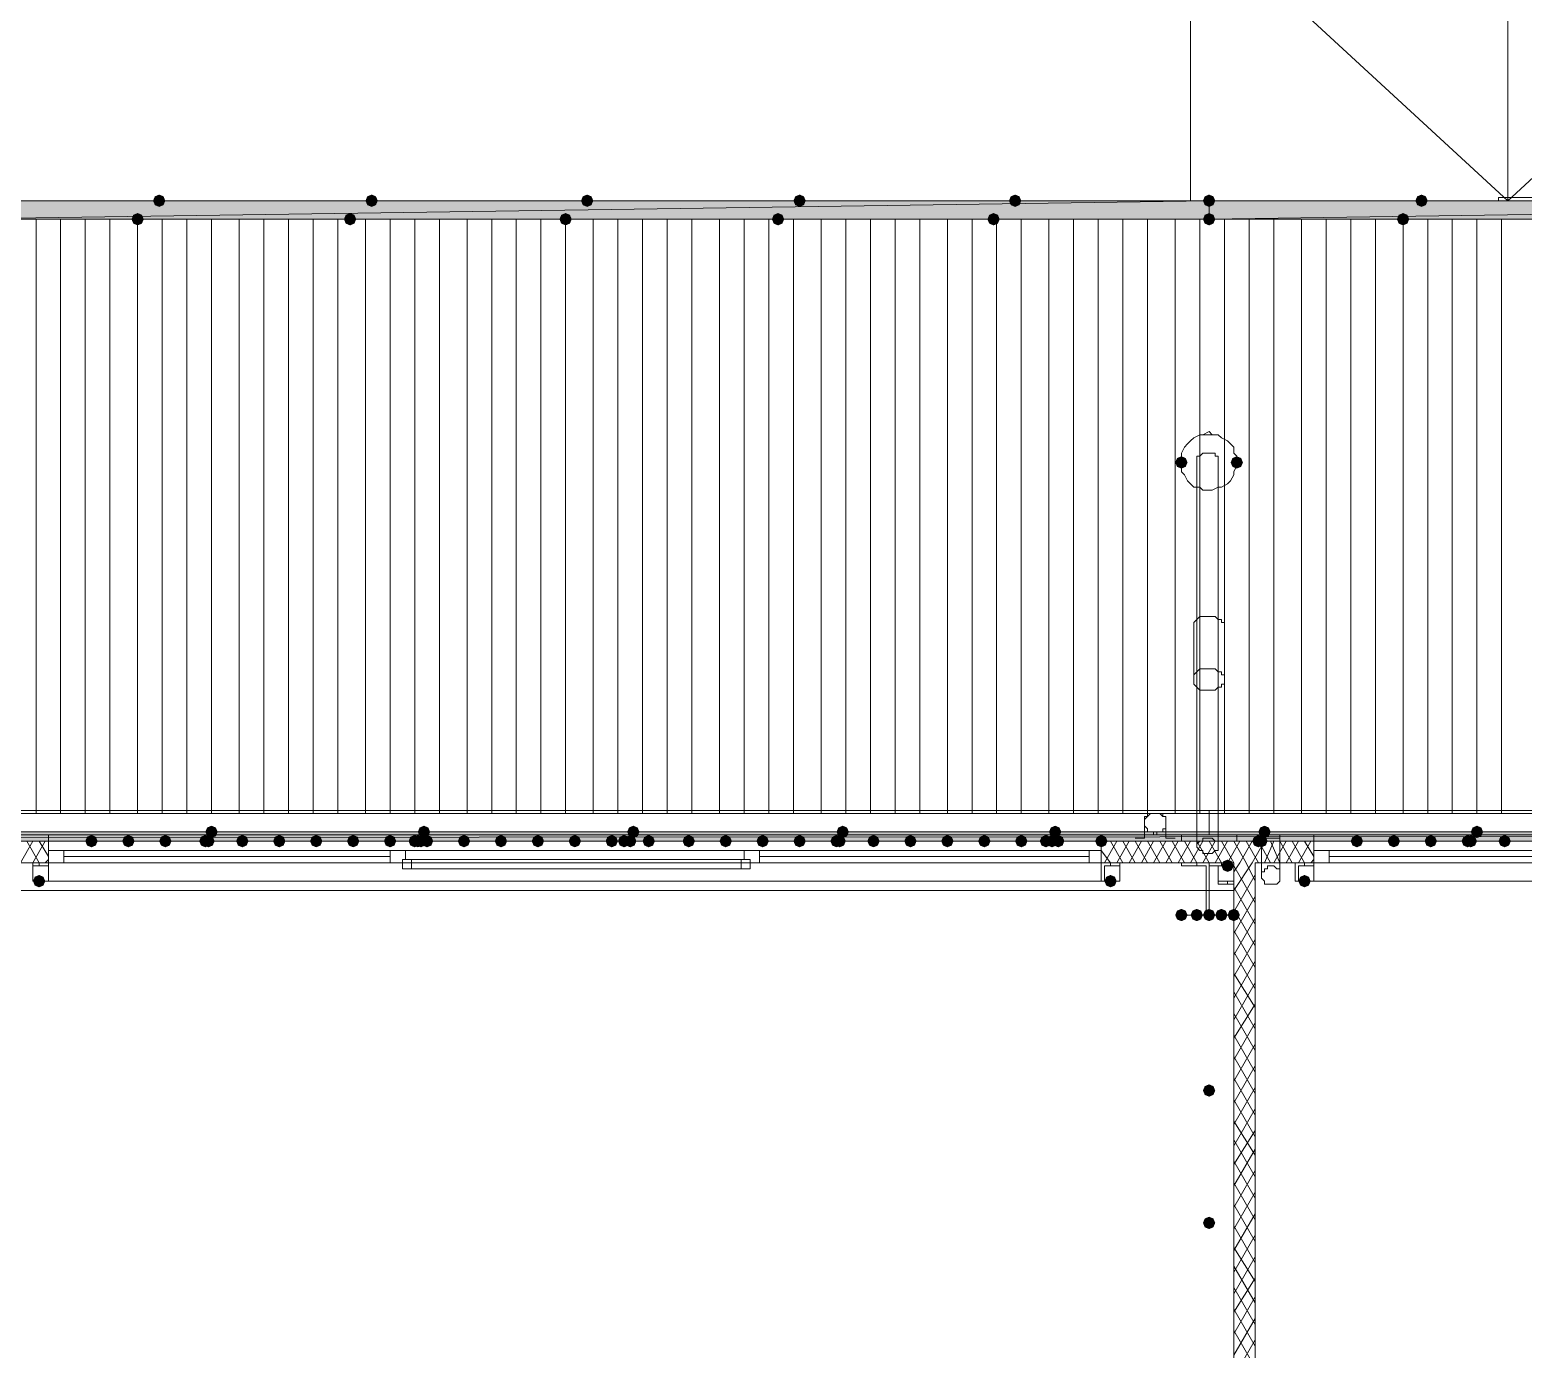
# Model space of a CAD drawing. Header units: millimetres. Extents: x 0 to 420, y 0 to 297.
# Drawn here: x 227.03 to 247.57, y 215.56 to 233.7 of the extents above; entities that cross this region are included whole.
import ezdxf

# ---------------------------------------------------------------- set-up
doc = ezdxf.new("R2010")
doc.units = ezdxf.units.MM

msp = doc.modelspace()

# ---------------------------------------------------------------- hatches: boundary and pattern name
for color, points in [(254, [(228.896333, 231.351667), (228.871462, 231.291871), (228.811667, 231.267), (228.751871, 231.291871), (228.727, 231.351667), (228.751871, 231.411462), (228.811667, 231.436333), (228.871462, 231.411463)]), (254, [(231.817333, 231.351667), (231.792463, 231.291871), (231.732667, 231.267), (231.672871, 231.291871), (231.648, 231.351667), (231.672871, 231.411462), (231.732667, 231.436333), (231.792462, 231.411463)]), (254, [(234.780667, 231.351667), (234.755796, 231.291871), (234.696, 231.267), (234.636204, 231.291871), (234.611333, 231.351667), (234.636204, 231.411462), (234.696, 231.436333), (234.755796, 231.411463)]), (254, [(237.701667, 231.351667), (237.676796, 231.291871), (237.617, 231.267), (237.557204, 231.291871), (237.532333, 231.351667), (237.557204, 231.411462), (237.617, 231.436333), (237.676796, 231.411463)]), (254, [(240.665, 231.351667), (240.640129, 231.291871), (240.580333, 231.267), (240.520538, 231.291871), (240.495667, 231.351667), (240.520537, 231.411462), (240.580333, 231.436333), (240.640129, 231.411463)]), (254, [(243.332, 231.351667), (243.307129, 231.291871), (243.247333, 231.267), (243.187537, 231.291871), (243.162667, 231.351667), (243.187537, 231.411462), (243.247333, 231.436333), (243.307129, 231.411463)]), (254, [(246.253, 231.351667), (246.228129, 231.291871), (246.168333, 231.267), (246.108538, 231.291871), (246.083667, 231.351667), (246.108537, 231.411462), (246.168333, 231.436333), (246.228129, 231.411463)]), (254, [(228.6, 231.097667), (228.575129, 231.037871), (228.515333, 231.013), (228.455537, 231.037871), (228.430667, 231.097667), (228.455537, 231.157462), (228.515333, 231.182333), (228.575129, 231.157463)]), (254, [(231.521, 231.097667), (231.496129, 231.037871), (231.436333, 231.013), (231.376538, 231.037871), (231.351667, 231.097667), (231.376537, 231.157462), (231.436333, 231.182333), (231.496129, 231.157463)]), (254, [(234.484333, 231.097667), (234.459463, 231.037871), (234.399667, 231.013), (234.339871, 231.037871), (234.315, 231.097667), (234.339871, 231.157462), (234.399667, 231.182333), (234.459462, 231.157463)]), (254, [(237.405333, 231.097667), (237.380462, 231.037871), (237.320667, 231.013), (237.260871, 231.037871), (237.236, 231.097667), (237.260871, 231.157462), (237.320667, 231.182333), (237.380462, 231.157463)]), (254, [(240.368667, 231.097667), (240.343796, 231.037871), (240.284, 231.013), (240.224204, 231.037871), (240.199333, 231.097667), (240.224204, 231.157462), (240.284, 231.182333), (240.343796, 231.157463)]), (254, [(243.332, 231.097667), (243.307129, 231.037871), (243.247333, 231.013), (243.187537, 231.037871), (243.162667, 231.097667), (243.187537, 231.157462), (243.247333, 231.182333), (243.307129, 231.157463)]), (254, [(245.999, 231.097667), (245.974129, 231.037871), (245.914333, 231.013), (245.854537, 231.037871), (245.829667, 231.097667), (245.854537, 231.157462), (245.914333, 231.182333), (245.974129, 231.157463)]), (7, [(242.951, 227.753333), (242.926129, 227.693537), (242.866333, 227.668667), (242.806538, 227.693537), (242.781667, 227.753333), (242.806537, 227.813129), (242.866333, 227.838), (242.926129, 227.813129)]), (7, [(243.713, 227.753333), (243.688129, 227.693537), (243.628333, 227.668667), (243.568537, 227.693537), (243.543667, 227.753333), (243.568537, 227.813129), (243.628333, 227.838), (243.688129, 227.813129)]), (7, [(227.965, 222.546333), (227.940129, 222.486537), (227.880333, 222.461667), (227.820538, 222.486537), (227.795667, 222.546333), (227.820537, 222.606129), (227.880333, 222.631), (227.940129, 222.606129)]), (7, [(228.473, 222.546333), (228.448129, 222.486537), (228.388333, 222.461667), (228.328537, 222.486537), (228.303667, 222.546333), (228.328537, 222.606129), (228.388333, 222.631), (228.448129, 222.606129)]), (7, [(228.981, 222.546333), (228.956129, 222.486537), (228.896333, 222.461667), (228.836538, 222.486537), (228.811667, 222.546333), (228.836537, 222.606129), (228.896333, 222.631), (228.956129, 222.606129)]), (254, [(229.531333, 222.546333), (229.506463, 222.486537), (229.446667, 222.461667), (229.386871, 222.486537), (229.362, 222.546333), (229.386871, 222.606129), (229.446667, 222.631), (229.506462, 222.606129)]), (7, [(229.531333, 222.546333), (229.506463, 222.486537), (229.446667, 222.461667), (229.386871, 222.486537), (229.362, 222.546333), (229.386871, 222.606129), (229.446667, 222.631), (229.506462, 222.606129)]), (254, [(229.573667, 222.546333), (229.548796, 222.486537), (229.489, 222.461667), (229.429204, 222.486537), (229.404333, 222.546333), (229.429204, 222.606129), (229.489, 222.631), (229.548796, 222.606129)]), (254, [(229.573667, 222.546333), (229.548796, 222.486537), (229.489, 222.461667), (229.429204, 222.486537), (229.404333, 222.546333), (229.429204, 222.606129), (229.489, 222.631), (229.548796, 222.606129)]), (254, [(229.616, 222.673333), (229.591129, 222.613537), (229.531333, 222.588667), (229.471538, 222.613537), (229.446667, 222.673333), (229.471537, 222.733129), (229.531333, 222.758), (229.591129, 222.733129)]), (7, [(230.039333, 222.546333), (230.014462, 222.486537), (229.954667, 222.461667), (229.894871, 222.486537), (229.87, 222.546333), (229.894871, 222.606129), (229.954667, 222.631), (230.014462, 222.606129)]), (7, [(230.547333, 222.546333), (230.522462, 222.486537), (230.462667, 222.461667), (230.402871, 222.486537), (230.378, 222.546333), (230.402871, 222.606129), (230.462667, 222.631), (230.522462, 222.606129)]), (7, [(231.055333, 222.546333), (231.030462, 222.486537), (230.970667, 222.461667), (230.910871, 222.486537), (230.886, 222.546333), (230.910871, 222.606129), (230.970667, 222.631), (231.030462, 222.606129)]), (7, [(231.563333, 222.546333), (231.538462, 222.486537), (231.478667, 222.461667), (231.418871, 222.486537), (231.394, 222.546333), (231.418871, 222.606129), (231.478667, 222.631), (231.538462, 222.606129)]), (7, [(232.071333, 222.546333), (232.046462, 222.486537), (231.986667, 222.461667), (231.926871, 222.486537), (231.902, 222.546333), (231.926871, 222.606129), (231.986667, 222.631), (232.046462, 222.606129)]), (254, [(232.41, 222.546333), (232.385129, 222.486537), (232.325333, 222.461667), (232.265537, 222.486537), (232.240667, 222.546333), (232.265537, 222.606129), (232.325333, 222.631), (232.385129, 222.606129)]), (254, [(232.452333, 222.546333), (232.427462, 222.486537), (232.367667, 222.461667), (232.307871, 222.486537), (232.283, 222.546333), (232.307871, 222.606129), (232.367667, 222.631), (232.427462, 222.606129)]), (254, [(232.494667, 222.546333), (232.469796, 222.486537), (232.41, 222.461667), (232.350204, 222.486537), (232.325333, 222.546333), (232.350204, 222.606129), (232.41, 222.631), (232.469796, 222.606129)]), (254, [(232.537, 222.673333), (232.512129, 222.613537), (232.452333, 222.588667), (232.392538, 222.613537), (232.367667, 222.673333), (232.392537, 222.733129), (232.452333, 222.758), (232.512129, 222.733129)]), (7, [(232.579333, 222.546333), (232.554463, 222.486537), (232.494667, 222.461667), (232.434871, 222.486537), (232.41, 222.546333), (232.434871, 222.606129), (232.494667, 222.631), (232.554462, 222.606129)]), (7, [(233.087333, 222.546333), (233.062462, 222.486537), (233.002667, 222.461667), (232.942871, 222.486537), (232.918, 222.546333), (232.942871, 222.606129), (233.002667, 222.631), (233.062462, 222.606129)]), (7, [(233.595333, 222.546333), (233.570462, 222.486537), (233.510667, 222.461667), (233.450871, 222.486537), (233.426, 222.546333), (233.450871, 222.606129), (233.510667, 222.631), (233.570462, 222.606129)]), (7, [(234.103333, 222.546333), (234.078463, 222.486537), (234.018667, 222.461667), (233.958871, 222.486537), (233.934, 222.546333), (233.958871, 222.606129), (234.018667, 222.631), (234.078462, 222.606129)]), (7, [(234.611333, 222.546333), (234.586462, 222.486537), (234.526667, 222.461667), (234.466871, 222.486537), (234.442, 222.546333), (234.466871, 222.606129), (234.526667, 222.631), (234.586462, 222.606129)]), (7, [(235.119333, 222.546333), (235.094462, 222.486537), (235.034667, 222.461667), (234.974871, 222.486537), (234.95, 222.546333), (234.974871, 222.606129), (235.034667, 222.631), (235.094462, 222.606129)]), (254, [(235.288667, 222.546333), (235.263796, 222.486537), (235.204, 222.461667), (235.144204, 222.486537), (235.119333, 222.546333), (235.144204, 222.606129), (235.204, 222.631), (235.263796, 222.606129)]), (254, [(235.373333, 222.546333), (235.348462, 222.486537), (235.288667, 222.461667), (235.228871, 222.486537), (235.204, 222.546333), (235.228871, 222.606129), (235.288667, 222.631), (235.348462, 222.606129)]), (254, [(235.373333, 222.546333), (235.348462, 222.486537), (235.288667, 222.461667), (235.228871, 222.486537), (235.204, 222.546333), (235.228871, 222.606129), (235.288667, 222.631), (235.348462, 222.606129)]), (254, [(235.415667, 222.673333), (235.390796, 222.613537), (235.331, 222.588667), (235.271204, 222.613537), (235.246333, 222.673333), (235.271204, 222.733129), (235.331, 222.758), (235.390796, 222.733129)]), (7, [(235.627333, 222.546333), (235.602463, 222.486537), (235.542667, 222.461667), (235.482871, 222.486537), (235.458, 222.546333), (235.482871, 222.606129), (235.542667, 222.631), (235.602462, 222.606129)]), (7, [(236.177667, 222.546333), (236.152796, 222.486537), (236.093, 222.461667), (236.033204, 222.486537), (236.008333, 222.546333), (236.033204, 222.606129), (236.093, 222.631), (236.152796, 222.606129)]), (7, [(236.685667, 222.546333), (236.660796, 222.486537), (236.601, 222.461667), (236.541204, 222.486537), (236.516333, 222.546333), (236.541204, 222.606129), (236.601, 222.631), (236.660796, 222.606129)]), (7, [(237.193667, 222.546333), (237.168796, 222.486537), (237.109, 222.461667), (237.049204, 222.486537), (237.024333, 222.546333), (237.049204, 222.606129), (237.109, 222.631), (237.168796, 222.606129)]), (7, [(237.701667, 222.546333), (237.676796, 222.486537), (237.617, 222.461667), (237.557204, 222.486537), (237.532333, 222.546333), (237.557204, 222.606129), (237.617, 222.631), (237.676796, 222.606129)]), (254, [(238.209667, 222.546333), (238.184796, 222.486537), (238.125, 222.461667), (238.065204, 222.486537), (238.040333, 222.546333), (238.065204, 222.606129), (238.125, 222.631), (238.184796, 222.606129)]), (7, [(238.209667, 222.546333), (238.184796, 222.486537), (238.125, 222.461667), (238.065204, 222.486537), (238.040333, 222.546333), (238.065204, 222.606129), (238.125, 222.631), (238.184796, 222.606129)]), (254, [(238.252, 222.546333), (238.227129, 222.486537), (238.167333, 222.461667), (238.107537, 222.486537), (238.082667, 222.546333), (238.107537, 222.606129), (238.167333, 222.631), (238.227129, 222.606129)]), (254, [(238.252, 222.546333), (238.227129, 222.486537), (238.167333, 222.461667), (238.107537, 222.486537), (238.082667, 222.546333), (238.107537, 222.606129), (238.167333, 222.631), (238.227129, 222.606129)]), (254, [(238.294333, 222.673333), (238.269463, 222.613537), (238.209667, 222.588667), (238.149871, 222.613537), (238.125, 222.673333), (238.149871, 222.733129), (238.209667, 222.758), (238.269462, 222.733129)]), (7, [(238.717667, 222.546333), (238.692796, 222.486537), (238.633, 222.461667), (238.573204, 222.486537), (238.548333, 222.546333), (238.573204, 222.606129), (238.633, 222.631), (238.692796, 222.606129)]), (7, [(239.225667, 222.546333), (239.200796, 222.486537), (239.141, 222.461667), (239.081204, 222.486537), (239.056333, 222.546333), (239.081204, 222.606129), (239.141, 222.631), (239.200796, 222.606129)]), (7, [(239.733667, 222.546333), (239.708796, 222.486537), (239.649, 222.461667), (239.589204, 222.486537), (239.564333, 222.546333), (239.589204, 222.606129), (239.649, 222.631), (239.708796, 222.606129)]), (7, [(240.241667, 222.546333), (240.216796, 222.486537), (240.157, 222.461667), (240.097204, 222.486537), (240.072333, 222.546333), (240.097204, 222.606129), (240.157, 222.631), (240.216796, 222.606129)]), (7, [(240.749667, 222.546333), (240.724796, 222.486537), (240.665, 222.461667), (240.605204, 222.486537), (240.580333, 222.546333), (240.605204, 222.606129), (240.665, 222.631), (240.724796, 222.606129)]), (254, [(241.088333, 222.546333), (241.063462, 222.486537), (241.003667, 222.461667), (240.943871, 222.486537), (240.919, 222.546333), (240.943871, 222.606129), (241.003667, 222.631), (241.063462, 222.606129)]), (254, [(241.173, 222.546333), (241.148129, 222.486537), (241.088333, 222.461667), (241.028538, 222.486537), (241.003667, 222.546333), (241.028537, 222.606129), (241.088333, 222.631), (241.148129, 222.606129)]), (254, [(241.173, 222.546333), (241.148129, 222.486537), (241.088333, 222.461667), (241.028538, 222.486537), (241.003667, 222.546333), (241.028537, 222.606129), (241.088333, 222.631), (241.148129, 222.606129)]), (254, [(241.215333, 222.673333), (241.190462, 222.613537), (241.130667, 222.588667), (241.070871, 222.613537), (241.046, 222.673333), (241.070871, 222.733129), (241.130667, 222.758), (241.190462, 222.733129)]), (7, [(241.257667, 222.546333), (241.232796, 222.486537), (241.173, 222.461667), (241.113204, 222.486537), (241.088333, 222.546333), (241.113204, 222.606129), (241.173, 222.631), (241.232796, 222.606129)]), (7, [(241.850333, 222.546333), (241.825462, 222.486537), (241.765667, 222.461667), (241.705871, 222.486537), (241.681, 222.546333), (241.705871, 222.606129), (241.765667, 222.631), (241.825462, 222.606129)]), (254, [(244.009333, 222.546333), (243.984463, 222.486537), (243.924667, 222.461667), (243.864871, 222.486537), (243.84, 222.546333), (243.864871, 222.606129), (243.924667, 222.631), (243.984462, 222.606129)]), (254, [(244.051667, 222.546333), (244.026796, 222.486537), (243.967, 222.461667), (243.907204, 222.486537), (243.882333, 222.546333), (243.907204, 222.606129), (243.967, 222.631), (244.026796, 222.606129)]), (254, [(244.051667, 222.546333), (244.026796, 222.486537), (243.967, 222.461667), (243.907204, 222.486537), (243.882333, 222.546333), (243.907204, 222.606129), (243.967, 222.631), (244.026796, 222.606129)]), (254, [(244.094, 222.673333), (244.069129, 222.613537), (244.009333, 222.588667), (243.949538, 222.613537), (243.924667, 222.673333), (243.949537, 222.733129), (244.009333, 222.758), (244.069129, 222.733129)]), (7, [(245.364, 222.546333), (245.339129, 222.486537), (245.279333, 222.461667), (245.219538, 222.486537), (245.194667, 222.546333), (245.219537, 222.606129), (245.279333, 222.631), (245.339129, 222.606129)]), (7, [(245.872, 222.546333), (245.847129, 222.486537), (245.787333, 222.461667), (245.727537, 222.486537), (245.702667, 222.546333), (245.727537, 222.606129), (245.787333, 222.631), (245.847129, 222.606129)]), (7, [(246.38, 222.546333), (246.355129, 222.486537), (246.295333, 222.461667), (246.235538, 222.486537), (246.210667, 222.546333), (246.235537, 222.606129), (246.295333, 222.631), (246.355129, 222.606129)]), (254, [(246.888, 222.546333), (246.863129, 222.486537), (246.803333, 222.461667), (246.743538, 222.486537), (246.718667, 222.546333), (246.743537, 222.606129), (246.803333, 222.631), (246.863129, 222.606129)]), (7, [(246.888, 222.546333), (246.863129, 222.486537), (246.803333, 222.461667), (246.743538, 222.486537), (246.718667, 222.546333), (246.743537, 222.606129), (246.803333, 222.631), (246.863129, 222.606129)]), (254, [(246.930333, 222.546333), (246.905462, 222.486537), (246.845667, 222.461667), (246.785871, 222.486537), (246.761, 222.546333), (246.785871, 222.606129), (246.845667, 222.631), (246.905462, 222.606129)]), (254, [(246.930333, 222.546333), (246.905462, 222.486537), (246.845667, 222.461667), (246.785871, 222.486537), (246.761, 222.546333), (246.785871, 222.606129), (246.845667, 222.631), (246.905462, 222.606129)]), (254, [(247.015, 222.673333), (246.990129, 222.613537), (246.930333, 222.588667), (246.870538, 222.613537), (246.845667, 222.673333), (246.870537, 222.733129), (246.930333, 222.758), (246.990129, 222.733129)]), (7, [(247.396, 222.546333), (247.371129, 222.486537), (247.311333, 222.461667), (247.251538, 222.486537), (247.226667, 222.546333), (247.251537, 222.606129), (247.311333, 222.631), (247.371129, 222.606129)]), (7, [(243.586, 222.207667), (243.561129, 222.147871), (243.501333, 222.123), (243.441538, 222.147871), (243.416667, 222.207667), (243.441537, 222.267462), (243.501333, 222.292333), (243.561129, 222.267463)]), (7, [(227.245333, 221.996), (227.220462, 221.936204), (227.160667, 221.911333), (227.100871, 221.936204), (227.076, 221.996), (227.100871, 222.055796), (227.160667, 222.080667), (227.220462, 222.055796)]), (7, [(241.977333, 221.996), (241.952462, 221.936204), (241.892667, 221.911333), (241.832871, 221.936204), (241.808, 221.996), (241.832871, 222.055796), (241.892667, 222.080667), (241.952462, 222.055796)]), (7, [(244.644333, 221.996), (244.619463, 221.936204), (244.559667, 221.911333), (244.499871, 221.936204), (244.475, 221.996), (244.499871, 222.055796), (244.559667, 222.080667), (244.619462, 222.055796)]), (7, [(242.951, 221.530333), (242.926129, 221.470537), (242.866333, 221.445667), (242.806538, 221.470537), (242.781667, 221.530333), (242.806537, 221.590129), (242.866333, 221.615), (242.926129, 221.590129)]), (7, [(243.162667, 221.530333), (243.137796, 221.470537), (243.078, 221.445667), (243.018204, 221.470537), (242.993333, 221.530333), (243.018204, 221.590129), (243.078, 221.615), (243.137796, 221.590129)]), (7, [(243.332, 221.530333), (243.307129, 221.470537), (243.247333, 221.445667), (243.187537, 221.470537), (243.162667, 221.530333), (243.187537, 221.590129), (243.247333, 221.615), (243.307129, 221.590129)]), (7, [(243.501333, 221.530333), (243.476462, 221.470537), (243.416667, 221.445667), (243.356871, 221.470537), (243.332, 221.530333), (243.356871, 221.590129), (243.416667, 221.615), (243.476462, 221.590129)]), (7, [(243.670667, 221.530333), (243.645796, 221.470537), (243.586, 221.445667), (243.526204, 221.470537), (243.501333, 221.530333), (243.526204, 221.590129), (243.586, 221.615), (243.645796, 221.590129)]), (7, [(243.332, 219.117333), (243.307129, 219.057537), (243.247333, 219.032667), (243.187537, 219.057537), (243.162667, 219.117333), (243.187537, 219.177129), (243.247333, 219.202), (243.307129, 219.177129)]), (7, [(243.332, 217.297), (243.307129, 217.237204), (243.247333, 217.212333), (243.187537, 217.237204), (243.162667, 217.297), (243.187537, 217.356796), (243.247333, 217.381667), (243.307129, 217.356796)])]:
    msp.add_hatch(color=color).paths.add_polyline_path(points, flags=0)
h = msp.add_hatch(color=7)
h.paths.add_polyline_path([(243.247333, 231.097667), (225.848333, 231.097667), (243.247333, 231.351667)], flags=0)
h.paths.add_polyline_path([(225.848333, 231.097667), (243.247333, 231.351667), (225.848333, 231.351667)], flags=0)
h = msp.add_hatch(color=7)
h.paths.add_polyline_path([(260.604, 231.097667), (243.247333, 231.097667), (260.604, 231.351667)], flags=0)
h.paths.add_polyline_path([(243.247333, 231.097667), (260.604, 231.351667), (243.247333, 231.351667)], flags=0)
h = msp.add_hatch(color=7)
h.paths.add_polyline_path([(120.904, 222.673333), (382.947333, 222.673333), (120.904, 222.546333)], flags=0)
h.paths.add_polyline_path([(382.947333, 222.673333), (120.904, 222.546333), (382.947333, 222.546333)], flags=0)

# ---------------------------------------------------------------- linework, layer by layer
at = {"color": 7, "lineweight": 0}
for points in [[(251.714, 257.471333), (251.714, 231.351667), (242.993333, 231.351667), (242.993333, 257.471333)], [(247.353667, 257.471333), (247.353667, 231.351667), (251.714, 235.373333)], [(247.353667, 231.351667), (242.993333, 235.373333)], [(247.226667, 231.351667), (247.226667, 231.394), (256.624667, 231.394)], [(243.247333, 231.351667), (225.848333, 231.351667)], [(232.240667, 231.351667), (236.812667, 231.351667)], [(260.604, 231.351667), (243.247333, 231.351667)], [(242.866333, 227.753333), (242.866333, 227.838), (242.866333, 227.880333), (242.908667, 227.965), (242.951, 228.007333), (242.993333, 228.049667), (243.035667, 228.092), (243.120333, 228.134333), (243.162667, 228.134333), (243.247333, 228.176667), (243.289667, 228.134333), (243.374333, 228.134333), (243.416667, 228.092), (243.501333, 228.049667), (243.543667, 228.007333), (243.586, 227.965), (243.586, 227.880333), (243.628333, 227.838), (243.628333, 227.753333)], [(243.374333, 227.795667), (243.374333, 227.838), (243.332, 227.838), (243.332, 227.880333), (243.289667, 227.880333), (243.247333, 227.880333), (243.205, 227.880333), (243.162667, 227.880333), (243.120333, 227.838), (243.078, 227.838), (243.078, 227.795667)], [(243.078, 227.795667), (243.078, 222.504)], [(243.374333, 227.795667), (243.374333, 222.504)], [(243.035667, 225.467333), (243.035667, 225.509667), (243.035667, 225.552), (243.078, 225.594333), (243.120333, 225.636667), (243.162667, 225.636667), (243.205, 225.636667), (243.247333, 225.636667), (243.289667, 225.636667), (243.332, 225.636667), (243.374333, 225.594333), (243.416667, 225.594333), (243.416667, 225.552), (243.459, 225.552), (243.459, 225.509667), (243.459, 225.467333)], [(243.035667, 225.467333), (243.035667, 224.747667)], [(243.459, 225.467333), (243.459, 224.747667)], [(227.287667, 222.546333), (227.287667, 222.631), (241.765667, 222.631), (241.765667, 222.546333)], [(243.628333, 222.631), (243.586, 222.631), (243.543667, 222.631), (243.501333, 222.631), (243.416667, 222.631), (243.374333, 222.631), (243.289667, 222.631), (243.247333, 222.631), (243.162667, 222.631), (243.120333, 222.631), (243.035667, 222.631), (242.993333, 222.631), (242.951, 222.631), (242.908667, 222.631), (242.866333, 222.631)], [(243.628333, 222.631), (243.628333, 222.546333), (243.586, 222.546333), (243.543667, 222.546333), (243.501333, 222.546333), (243.416667, 222.546333), (243.374333, 222.546333), (243.289667, 222.546333), (243.247333, 222.546333), (243.162667, 222.546333), (243.120333, 222.546333), (243.035667, 222.546333), (242.993333, 222.546333), (242.951, 222.546333), (242.908667, 222.546333), (242.866333, 222.546333), (242.866333, 222.631)], [(243.967, 222.631), (243.967, 222.080667)], [(244.221, 222.080667), (244.221, 222.631)], [(244.686667, 222.546333), (244.686667, 222.631), (259.164667, 222.631), (259.164667, 222.546333)], [(120.904, 222.546333), (382.947333, 222.546333), (120.904, 222.546333), (382.947333, 222.546333)], [(120.904, 222.546333), (382.947333, 222.546333)], [(120.904, 222.546333), (382.947333, 222.546333)], [(227.287667, 222.546333), (224.409, 222.546333)], [(226.906667, 222.25), (227.076, 222.546333)], [(227.160667, 222.25), (226.991333, 222.546333)], [(227.076, 222.25), (227.245333, 222.546333)], [(227.287667, 222.334667), (227.160667, 222.546333)], [(227.287667, 222.546333), (227.287667, 222.419333), (227.287667, 222.25)], [(227.287667, 222.546333), (227.287667, 222.419333)], [(227.287667, 222.25), (227.499333, 222.25), (227.499333, 222.419333), (227.287667, 222.419333)], [(231.986667, 222.419333), (227.499333, 222.419333)], [(232.113667, 222.419333), (231.986667, 222.419333), (231.986667, 222.25), (232.113667, 222.25)], [(232.113667, 222.25), (232.156, 222.25), (232.156, 222.292333), (232.198333, 222.292333), (232.198333, 222.419333), (232.113667, 222.419333)], [(236.855, 222.419333), (232.198333, 222.419333)], [(236.982, 222.419333), (236.855, 222.419333), (236.855, 222.292333), (236.939667, 222.292333), (236.939667, 222.25), (236.982, 222.25)], [(236.982, 222.25), (237.066667, 222.25), (237.066667, 222.419333), (236.982, 222.419333)], [(241.596333, 222.419333), (237.066667, 222.419333)], [(241.765667, 222.419333), (241.596333, 222.419333), (241.596333, 222.25), (241.765667, 222.25)], [(241.765667, 222.461667), (241.808, 222.546333)], [(241.765667, 222.546333), (241.765667, 222.419333), (241.765667, 222.25)], [(241.765667, 222.546333), (241.765667, 222.419333)], [(244.686667, 222.546333), (241.765667, 222.546333)], [(241.892667, 222.25), (241.765667, 222.419333)], [(241.808, 222.25), (241.977333, 222.546333)], [(242.062, 222.25), (241.892667, 222.546333)], [(241.977333, 222.25), (242.146667, 222.546333)], [(242.231333, 222.25), (242.062, 222.546333)], [(242.146667, 222.25), (242.316, 222.546333)], [(242.400667, 222.25), (242.231333, 222.546333)], [(242.316, 222.25), (242.485333, 222.546333)], [(242.57, 222.25), (242.400667, 222.546333)], [(242.485333, 222.25), (242.654667, 222.546333)], [(242.739333, 222.25), (242.57, 222.546333)], [(242.654667, 222.25), (242.824, 222.546333)], [(242.908667, 222.25), (242.739333, 222.546333)], [(242.824, 222.25), (242.993333, 222.546333)], [(243.078, 222.25), (242.908667, 222.546333)], [(242.993333, 222.25), (243.162667, 222.546333)], [(243.247333, 222.25), (243.078, 222.546333)], [(243.162667, 222.25), (243.332, 222.546333)], [(243.416667, 222.25), (243.247333, 222.546333)], [(243.332, 222.25), (243.501333, 222.546333)], [(243.586, 222.25), (243.416667, 222.546333)], [(243.501333, 222.25), (243.670667, 222.546333)], [(243.755333, 222.25), (243.586, 222.546333)], [(243.670667, 222.25), (243.84, 222.546333)], [(243.924667, 222.25), (243.755333, 222.546333)], [(243.84, 222.25), (244.009333, 222.546333)], [(244.094, 222.25), (243.924667, 222.546333)], [(244.009333, 222.25), (244.136333, 222.546333)], [(244.221, 222.25), (244.094, 222.546333)], [(244.136333, 222.25), (244.305667, 222.546333)], [(244.390333, 222.25), (244.221, 222.546333)], [(244.305667, 222.25), (244.475, 222.546333)], [(244.559667, 222.25), (244.390333, 222.546333)], [(244.475, 222.25), (244.644333, 222.546333)], [(244.686667, 222.334667), (244.559667, 222.546333)], [(244.686667, 222.546333), (244.686667, 222.419333), (244.686667, 222.25)], [(244.686667, 222.546333), (244.686667, 222.419333)], [(244.686667, 222.25), (244.898333, 222.25), (244.898333, 222.419333), (244.686667, 222.419333)], [(249.428, 222.419333), (244.898333, 222.419333)], [(224.409, 222.25), (227.287667, 222.25)], [(227.160667, 222.25), (227.160667, 222.207667)], [(227.245333, 222.25), (227.287667, 222.292333)], [(234.526667, 222.25), (227.287667, 222.25), (227.287667, 222.123)], [(234.526667, 222.25), (227.287667, 222.25), (227.287667, 222.123)], [(227.287667, 222.25), (241.765667, 222.25)], [(227.499333, 222.334667), (231.986667, 222.334667)], [(227.499333, 222.25), (231.986667, 222.25)], [(236.812667, 222.292333), (232.283, 222.292333)], [(232.283, 222.25), (236.812667, 222.25)], [(232.283, 222.165333), (236.812667, 222.165333)], [(232.283, 222.165333), (236.812667, 222.165333)], [(241.765667, 222.123), (241.765667, 222.25), (234.526667, 222.25)], [(241.765667, 222.123), (241.765667, 222.25), (234.526667, 222.25)], [(237.066667, 222.334667), (241.596333, 222.334667)], [(237.066667, 222.25), (241.596333, 222.25)], [(241.765667, 222.25), (243.586, 222.25)], [(241.892667, 222.25), (241.892667, 222.207667)], [(242.866333, 222.207667), (242.866333, 222.25)], [(243.078, 222.207667), (243.078, 222.25)], [(243.247333, 221.530333), (243.247333, 222.25)], [(243.416667, 222.207667), (243.416667, 222.25)], [(243.586, 222.123), (243.670667, 222.25)], [(243.586, 221.869), (243.84, 222.25)], [(243.586, 222.207667), (243.586, 222.25)], [(243.586, 222.25), (243.586, 204.131333)], [(243.882333, 221.699667), (243.586, 222.207667)], [(243.882333, 221.996), (243.755333, 222.25)], [(243.882333, 191.219667), (243.882333, 222.25)], [(243.882333, 222.25), (244.686667, 222.25)], [(244.559667, 222.25), (244.559667, 222.207667)], [(244.644333, 222.25), (244.686667, 222.292333)], [(251.925667, 222.25), (244.686667, 222.25), (244.686667, 222.123)], [(251.925667, 222.25), (244.686667, 222.25), (244.686667, 222.123)], [(244.686667, 222.25), (259.164667, 222.25)], [(244.898333, 222.334667), (249.428, 222.334667)], [(244.898333, 222.25), (249.428, 222.25)], [(227.287667, 222.123), (227.287667, 221.996), (234.526667, 221.996)], [(227.287667, 222.123), (227.287667, 221.996), (234.526667, 221.996)], [(234.526667, 221.996), (241.765667, 221.996), (241.765667, 222.123)], [(234.526667, 221.996), (241.765667, 221.996), (241.765667, 222.123)], [(243.501333, 221.996), (243.501333, 221.953667)], [(243.586, 221.572667), (243.882333, 222.080667)], [(244.686667, 222.123), (244.686667, 221.996), (251.925667, 221.996)], [(244.686667, 222.123), (244.686667, 221.996), (251.925667, 221.996)], [(243.882333, 221.403333), (243.586, 221.911333)], [(243.586, 221.276333), (243.882333, 221.784333)], [(243.882333, 221.107), (243.586, 221.615)], [(243.586, 220.98), (243.882333, 221.488)], [(243.882333, 220.810667), (243.586, 221.318667)], [(243.586, 220.683667), (243.882333, 221.191667)], [(243.882333, 220.514333), (243.586, 221.022333)], [(243.586, 220.387333), (243.882333, 220.895333)], [(243.882333, 220.260333), (243.586, 220.726)], [(243.586, 220.091), (243.882333, 220.599)], [(243.882333, 219.964), (243.586, 220.472)], [(243.586, 219.837), (243.882333, 220.302667)], [(243.882333, 219.667667), (243.586, 220.175667)], [(243.586, 219.540667), (243.882333, 220.048667)], [(243.882333, 219.371333), (243.586, 219.879333)], [(243.586, 219.244333), (243.882333, 219.752333)], [(243.882333, 219.075), (243.586, 219.583)], [(243.586, 218.948), (243.882333, 219.456)], [(243.882333, 218.778667), (243.586, 219.286667)], [(243.586, 218.651667), (243.882333, 219.159667)], [(243.882333, 218.482333), (243.586, 218.990333)], [(243.586, 218.355333), (243.882333, 218.863333)], [(243.882333, 218.228333), (243.586, 218.694)], [(243.586, 218.101333), (243.882333, 218.567)], [(243.882333, 217.932), (243.586, 218.44)], [(243.586, 217.805), (243.882333, 218.313)], [(243.882333, 217.635667), (243.586, 218.143667)], [(243.586, 217.508667), (243.882333, 218.016667)], [(243.882333, 217.339333), (243.586, 217.847333)], [(243.586, 217.212333), (243.882333, 217.720333)], [(243.882333, 217.043), (243.586, 217.551)], [(243.586, 216.916), (243.882333, 217.424)], [(243.882333, 216.746667), (243.586, 217.254667)], [(243.586, 216.619667), (243.882333, 217.127667)], [(243.882333, 216.492667), (243.586, 216.958333)], [(243.586, 216.323333), (243.882333, 216.831333)], [(243.882333, 216.196333), (243.586, 216.704333)], [(243.586, 216.069333), (243.882333, 216.535)], [(243.882333, 215.9), (243.586, 216.408)], [(243.586, 215.773), (243.882333, 216.281)], [(243.882333, 215.603667), (243.586, 216.111667)], [(243.586, 215.476667), (243.882333, 215.984667)], [(243.882333, 215.307333), (243.586, 215.815333)], [(243.586, 215.180333), (243.882333, 215.688333)]]:
    msp.add_lwpolyline(points, dxfattribs=at)
for points in [[(256.624667, 231.394), (256.624667, 231.351667), (247.226667, 231.351667), (247.226667, 231.394)], [(260.604, 231.351667), (260.604, 231.097667), (243.247333, 231.097667), (243.247333, 231.351667), (243.247333, 231.097667), (225.848333, 231.097667), (225.848333, 231.351667), (225.848333, 231.097667), (208.449333, 231.097667), (208.449333, 231.351667), (208.449333, 231.097667), (191.050333, 231.097667), (191.050333, 231.351667), (173.693667, 231.351667), (173.693667, 231.097667), (191.050333, 231.097667), (191.050333, 231.351667), (208.449333, 231.351667), (225.848333, 231.351667), (243.247333, 231.351667)], [(243.247333, 231.097667), (225.848333, 231.097667), (243.247333, 231.351667)], [(225.848333, 231.097667), (243.247333, 231.351667), (225.848333, 231.351667)], [(236.812667, 231.351667), (232.240667, 231.351667)], [(260.604, 231.097667), (243.247333, 231.097667), (260.604, 231.351667)], [(243.247333, 231.097667), (260.604, 231.351667), (243.247333, 231.351667)], [(382.947333, 230.505), (382.947333, 231.097667), (120.904, 231.097667), (120.904, 230.505), (120.904, 223.52), (120.904, 222.927333), (382.947333, 222.927333), (382.947333, 223.52)], [(243.289667, 227.372333), (243.247333, 227.372333), (243.162667, 227.372333), (243.120333, 227.414667), (243.035667, 227.414667), (242.993333, 227.457), (242.951, 227.499333), (242.908667, 227.584), (242.866333, 227.626333), (242.866333, 227.711), (242.866333, 227.753333), (242.866333, 227.838), (242.866333, 227.880333), (242.908667, 227.965), (242.951, 228.007333), (242.993333, 228.049667), (243.035667, 228.092), (243.120333, 228.134333), (243.162667, 228.134333), (243.247333, 228.134333), (243.289667, 228.134333), (243.374333, 228.134333), (243.416667, 228.092), (243.501333, 228.049667), (243.543667, 228.007333), (243.586, 227.965), (243.586, 227.880333), (243.628333, 227.838), (243.628333, 227.753333), (243.628333, 227.711), (243.586, 227.626333), (243.586, 227.584), (243.543667, 227.499333), (243.501333, 227.457), (243.416667, 227.414667), (243.374333, 227.414667)], [(243.289667, 224.620667), (243.247333, 224.620667), (243.205, 224.620667), (243.162667, 224.620667), (243.120333, 224.620667), (243.078, 224.663), (243.035667, 224.705333), (243.035667, 224.747667), (243.035667, 224.79), (243.035667, 224.832333), (243.078, 224.874667), (243.120333, 224.917), (243.162667, 224.917), (243.205, 224.917), (243.247333, 224.917), (243.289667, 224.917), (243.332, 224.917), (243.374333, 224.874667), (243.416667, 224.874667), (243.416667, 224.832333), (243.459, 224.832333), (243.459, 224.79), (243.459, 224.747667), (243.459, 224.705333), (243.416667, 224.705333), (243.416667, 224.663), (243.374333, 224.663), (243.332, 224.620667)], [(225.848333, 222.631), (243.247333, 222.631), (243.247333, 222.969667), (225.848333, 222.969667)], [(242.781667, 222.588667), (242.654667, 222.588667), (242.654667, 222.800333), (242.654667, 222.842667), (242.654667, 222.885), (242.612333, 222.885), (242.612333, 222.927333), (242.57, 222.927333), (242.527667, 222.927333), (242.485333, 222.927333), (242.443, 222.927333), (242.400667, 222.927333), (242.400667, 222.885), (242.358333, 222.885), (242.358333, 222.842667), (242.358333, 222.800333), (242.358333, 222.588667), (242.231333, 222.588667), (242.358333, 222.588667), (242.358333, 222.800333), (242.358333, 222.842667), (242.400667, 222.885), (242.443, 222.927333), (242.485333, 222.927333), (242.527667, 222.927333), (242.57, 222.927333), (242.612333, 222.885), (242.654667, 222.885), (242.654667, 222.842667), (242.654667, 222.800333), (242.654667, 222.588667), (242.781667, 222.588667), (242.654667, 222.588667), (242.654667, 222.800333), (242.654667, 222.842667), (242.654667, 222.885), (242.612333, 222.885), (242.612333, 222.927333), (242.57, 222.927333), (242.527667, 222.927333), (242.485333, 222.927333), (242.443, 222.927333), (242.400667, 222.927333), (242.400667, 222.885), (242.358333, 222.885), (242.358333, 222.842667), (242.358333, 222.800333), (242.358333, 222.588667), (242.231333, 222.588667), (242.358333, 222.588667), (242.358333, 222.800333), (242.358333, 222.842667), (242.400667, 222.885), (242.443, 222.927333), (242.485333, 222.927333), (242.527667, 222.927333), (242.57, 222.927333), (242.612333, 222.885), (242.654667, 222.885), (242.654667, 222.842667), (242.654667, 222.800333), (242.654667, 222.588667), (242.781667, 222.588667), (242.654667, 222.588667), (242.654667, 222.800333), (242.654667, 222.842667), (242.654667, 222.885), (242.612333, 222.885), (242.57, 222.927333), (242.527667, 222.927333), (242.485333, 222.927333), (242.443, 222.927333), (242.400667, 222.885), (242.358333, 222.842667), (242.358333, 222.800333), (242.358333, 222.588667), (242.231333, 222.588667), (242.358333, 222.588667), (242.358333, 222.800333), (242.358333, 222.842667), (242.358333, 222.885), (242.400667, 222.885), (242.400667, 222.927333), (242.443, 222.927333), (242.485333, 222.927333), (242.527667, 222.927333), (242.57, 222.927333), (242.612333, 222.927333), (242.612333, 222.885), (242.654667, 222.885), (242.654667, 222.842667), (242.654667, 222.800333), (242.654667, 222.588667)], [(242.358333, 222.800333), (242.358333, 222.758), (242.400667, 222.715667), (242.400667, 222.673333), (242.443, 222.673333), (242.485333, 222.673333), (242.485333, 222.631), (242.527667, 222.631), (242.527667, 222.673333), (242.57, 222.673333), (242.612333, 222.673333), (242.612333, 222.715667), (242.654667, 222.715667), (242.654667, 222.758), (242.654667, 222.800333), (242.654667, 222.842667), (242.654667, 222.885), (242.612333, 222.885), (242.57, 222.927333), (242.527667, 222.927333), (242.485333, 222.927333), (242.443, 222.927333), (242.400667, 222.885), (242.358333, 222.842667)], [(242.654667, 222.800333), (242.654667, 222.842667), (242.654667, 222.885), (242.612333, 222.885), (242.57, 222.927333), (242.527667, 222.927333), (242.485333, 222.927333), (242.443, 222.927333), (242.400667, 222.885), (242.358333, 222.842667), (242.358333, 222.800333), (242.358333, 222.758), (242.400667, 222.715667), (242.400667, 222.673333), (242.443, 222.673333), (242.485333, 222.673333), (242.485333, 222.631), (242.527667, 222.631), (242.527667, 222.673333), (242.57, 222.673333), (242.612333, 222.673333), (242.612333, 222.715667), (242.654667, 222.715667), (242.654667, 222.758)], [(243.247333, 222.969667), (251.925667, 222.969667), (251.925667, 222.631), (243.247333, 222.631)], [(120.904, 222.673333), (382.947333, 222.673333), (120.904, 222.546333)], [(382.947333, 222.673333), (120.904, 222.546333), (382.947333, 222.546333)], [(120.904, 222.673333), (120.904, 222.546333), (382.947333, 222.546333), (382.947333, 222.673333)], [(243.247333, 222.377), (243.289667, 222.377), (243.332, 222.419333), (243.374333, 222.419333), (243.374333, 222.461667), (243.374333, 222.504), (243.374333, 222.546333), (243.332, 222.546333), (243.289667, 222.588667), (243.247333, 222.588667), (243.205, 222.588667), (243.162667, 222.588667), (243.162667, 222.546333), (243.120333, 222.546333), (243.078, 222.504), (243.078, 222.461667), (243.120333, 222.419333), (243.162667, 222.419333), (243.162667, 222.377), (243.205, 222.377)], [(244.221, 222.631), (244.178667, 222.631), (244.136333, 222.631), (244.094, 222.631), (244.051667, 222.631), (244.009333, 222.631), (243.967, 222.631), (243.967, 222.588667), (244.009333, 222.588667), (244.051667, 222.588667), (244.094, 222.588667), (244.136333, 222.588667), (244.178667, 222.588667), (244.221, 222.588667)], [(227.287667, 222.25), (227.287667, 222.419333)], [(241.765667, 222.25), (241.765667, 222.419333)], [(244.686667, 222.25), (244.686667, 222.419333)], [(394.335, 222.25), (260.265333, 222.25), (260.265333, 191.219667), (243.586, 191.219667), (243.586, 222.25), (109.516333, 222.25), (109.516333, 105.579333), (243.586, 105.579333), (243.586, 136.609667), (260.265333, 136.609667), (260.265333, 105.579333), (394.335, 105.579333)], [(227.076, 222.25), (227.287667, 222.25), (227.287667, 221.996), (227.076, 221.996)], [(227.076, 222.207667), (227.076, 221.996), (227.287667, 221.996), (227.287667, 222.207667)], [(232.156, 222.165333), (232.283, 222.165333), (232.283, 222.292333), (232.156, 222.292333)], [(236.939667, 222.292333), (236.812667, 222.292333), (236.812667, 222.165333), (236.939667, 222.165333)], [(241.765667, 222.25), (242.019667, 222.25), (242.019667, 221.996), (241.765667, 221.996)], [(241.808, 222.207667), (241.808, 221.996), (242.019667, 221.996), (242.019667, 222.207667)], [(243.586, 221.530333), (242.866333, 221.530333), (243.205, 221.530333), (243.205, 222.207667), (242.866333, 222.207667), (242.866333, 222.25), (243.586, 222.25), (243.586, 222.207667), (243.247333, 222.207667), (243.247333, 221.530333)], [(243.586, 222.207667), (243.374333, 222.207667), (243.374333, 221.996), (243.586, 221.996), (243.586, 222.207667), (243.374333, 222.207667), (243.374333, 221.953667), (243.586, 221.953667)], [(244.221, 222.080667), (244.221, 222.038333), (244.221, 221.996), (244.178667, 221.953667), (244.136333, 221.953667), (244.094, 221.953667), (244.051667, 221.953667), (244.009333, 221.953667), (244.009333, 221.996), (243.967, 222.038333), (243.967, 222.080667), (243.967, 222.123), (244.009333, 222.123), (244.009333, 222.165333), (244.051667, 222.165333), (244.051667, 222.207667), (244.094, 222.207667), (244.136333, 222.207667), (244.178667, 222.165333), (244.221, 222.165333), (244.221, 222.123), (244.221, 222.080667), (244.221, 222.123), (244.221, 222.165333), (244.178667, 222.165333), (244.136333, 222.207667), (244.094, 222.207667), (244.051667, 222.207667), (244.051667, 222.165333), (244.009333, 222.165333), (244.009333, 222.123), (243.967, 222.123), (243.967, 222.080667), (243.967, 222.038333), (244.009333, 221.996), (244.009333, 221.953667), (244.051667, 221.953667), (244.094, 221.953667), (244.136333, 221.953667), (244.178667, 221.953667), (244.221, 221.996), (244.221, 222.038333)], [(243.967, 222.080667), (243.967, 222.038333), (244.009333, 221.996), (244.009333, 221.953667), (244.051667, 221.953667), (244.094, 221.953667), (244.136333, 221.953667), (244.178667, 221.953667), (244.221, 221.996), (244.221, 222.038333), (244.221, 222.080667), (244.221, 222.123), (244.221, 222.165333), (244.178667, 222.165333), (244.136333, 222.207667), (244.094, 222.207667), (244.051667, 222.207667), (244.051667, 222.165333), (244.009333, 222.165333), (244.009333, 222.123), (243.967, 222.123)], [(244.432667, 222.25), (244.686667, 222.25), (244.686667, 221.996), (244.432667, 221.996)], [(244.475, 222.207667), (244.475, 221.996), (244.686667, 221.996), (244.686667, 222.207667)], [(243.586, 221.869), (243.586, 191.219667), (260.265333, 191.219667), (260.265333, 221.869), (393.954, 221.869), (393.954, 105.918), (260.265333, 105.918), (260.265333, 136.609667), (243.586, 136.609667), (243.586, 105.918), (109.897333, 105.918), (109.897333, 221.869)]]:
    msp.add_lwpolyline(points, close=True, dxfattribs=at)
at = {"color": 253, "lineweight": 0}
for points in [[(227.118333, 231.097667), (227.118333, 222.927333)], [(227.457, 231.097667), (227.457, 222.927333)], [(227.795667, 231.097667), (227.795667, 222.927333)], [(228.134333, 231.097667), (228.134333, 222.927333)], [(228.515333, 231.097667), (228.515333, 222.927333)], [(228.854, 231.097667), (228.854, 222.927333)], [(229.192667, 231.097667), (229.192667, 222.927333)], [(229.531333, 231.097667), (229.531333, 222.927333)], [(229.912333, 231.097667), (229.912333, 222.927333)], [(230.251, 231.097667), (230.251, 222.927333)], [(230.589667, 231.097667), (230.589667, 222.927333)], [(230.928333, 231.097667), (230.928333, 222.927333)], [(231.267, 231.097667), (231.267, 222.927333)], [(231.648, 231.097667), (231.648, 222.927333)], [(231.986667, 231.097667), (231.986667, 222.927333)], [(232.325333, 231.097667), (232.325333, 222.927333)], [(232.664, 231.097667), (232.664, 222.927333)], [(233.045, 231.097667), (233.045, 222.927333)], [(233.383667, 231.097667), (233.383667, 222.927333)], [(233.722333, 231.097667), (233.722333, 222.927333)], [(234.061, 231.097667), (234.061, 222.927333)], [(234.399667, 231.097667), (234.399667, 222.927333)], [(234.780667, 231.097667), (234.780667, 222.927333)], [(235.119333, 231.097667), (235.119333, 222.927333)], [(235.458, 231.097667), (235.458, 222.927333)], [(235.796667, 231.097667), (235.796667, 222.927333)], [(236.135333, 231.097667), (236.135333, 222.927333)], [(236.516333, 231.097667), (236.516333, 222.927333)], [(236.855, 231.097667), (236.855, 222.927333)], [(237.193667, 231.097667), (237.193667, 222.927333)], [(237.532333, 231.097667), (237.532333, 222.927333)], [(237.913333, 231.097667), (237.913333, 222.927333)], [(238.252, 231.097667), (238.252, 222.927333)], [(238.590667, 231.097667), (238.590667, 222.927333)], [(238.929333, 231.097667), (238.929333, 222.927333)], [(239.268, 231.097667), (239.268, 222.927333)], [(239.649, 231.097667), (239.649, 222.927333)], [(239.987667, 231.097667), (239.987667, 222.927333)], [(240.326333, 231.097667), (240.326333, 222.927333)], [(240.665, 231.097667), (240.665, 222.927333)], [(241.046, 231.097667), (241.046, 222.927333)], [(241.384667, 231.097667), (241.384667, 222.927333)], [(241.723333, 231.097667), (241.723333, 222.927333)], [(242.062, 231.097667), (242.062, 222.927333)], [(242.400667, 231.097667), (242.400667, 222.927333)], [(242.781667, 231.097667), (242.781667, 222.927333)], [(243.120333, 231.097667), (243.120333, 222.927333)], [(243.459, 231.097667), (243.459, 222.927333)], [(243.797667, 231.097667), (243.797667, 222.927333)], [(244.136333, 231.097667), (244.136333, 222.927333)], [(244.517333, 231.097667), (244.517333, 222.927333)], [(244.856, 231.097667), (244.856, 222.927333)], [(245.194667, 231.097667), (245.194667, 222.927333)], [(245.533333, 231.097667), (245.533333, 222.927333)], [(245.914333, 231.097667), (245.914333, 222.927333)], [(246.253, 231.097667), (246.253, 222.927333)], [(246.591667, 231.097667), (246.591667, 222.927333)], [(246.930333, 231.097667), (246.930333, 222.927333)], [(247.269, 231.097667), (247.269, 222.927333)]]:
    msp.add_lwpolyline(points, dxfattribs=at)
at = {"color": 171, "lineweight": 0}
msp.add_lwpolyline([(225.975333, 204.131333), (243.586, 204.131333), (243.586, 222.25), (225.975333, 222.25)], close=True, dxfattribs=at)
at = {"color": 254, "lineweight": 0}
msp.add_lwpolyline([(243.586, 221.869), (109.897333, 221.869), (109.897333, 105.918), (243.586, 105.918), (243.586, 136.609667), (260.265333, 136.609667), (260.265333, 105.918), (393.954, 105.918), (393.954, 221.869), (260.265333, 221.869), (260.265333, 191.219667), (243.586, 191.219667)], close=True, dxfattribs=at)

doc.saveas('drawing.dxf')
